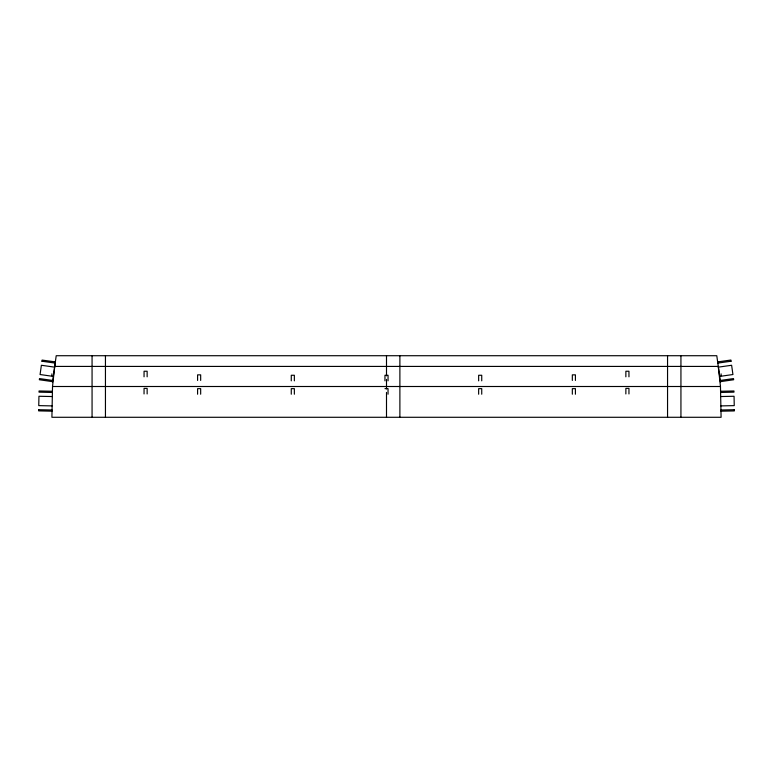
<?xml version="1.0" encoding="UTF-8"?>
<svg xmlns="http://www.w3.org/2000/svg" width="773" height="773" viewBox="0 0 773 773"><rect width="100%" height="100%" fill="white"/><g stroke="black" fill="none" stroke-linecap="round" stroke-linejoin="round"><path stroke-width="1.16" d="M38.669 409.758L38.65 410.878L52.033 411.188M52.525 386.5L51.907 417.285L721.093 417.285L720.475 386.5L718.281 366.421L54.719 366.421L52.525 386.5L720.475 386.5M54.719 366.421L56.216 355.715L716.784 355.715L720.523 382.384M41.945 361.184L42.1 360.083L55.366 361.909M52.477 382.384L55.463 361.175M717.634 361.909L730.891 360.034L731.055 361.184M717.808 363.097L731.055 361.233M718.378 367.136L731.625 365.271L732.93 374.528L719.682 376.412M720.252 380.461L733.509 378.586L733.664 379.746L720.417 381.649M720.571 391.254L733.954 390.983L733.973 392.143L720.591 392.462M720.678 396.539L734.06 396.269L734.244 405.622L720.861 405.902M720.948 409.99L734.331 409.719M720.967 411.188L734.35 410.927L734.331 409.758M384.973 388.645L388.027 388.645L388.046 394.22M52.429 391.254L39.046 390.983L39.027 392.143L52.409 392.462M52.322 396.539L38.94 396.269L38.756 405.622L52.139 405.902M38.669 409.719L52.052 409.99M41.945 361.233L55.192 363.097M54.622 367.136L41.375 365.271L40.07 374.528L53.318 376.412M52.748 380.461L39.491 378.586L39.336 379.746L52.583 381.649M721.093 373.871L721.093 375.784M680.936 355.715L680.936 417.285M667.553 355.715L667.553 417.285M628.951 376.818L628.951 371.243L625.879 371.243L625.859 376.818M628.951 393.95L628.951 388.375L625.879 388.375L625.859 393.95M575.421 380.432L575.421 374.857L572.339 374.857L572.329 380.432M575.421 394.22L575.421 388.645L572.339 388.645L572.329 394.22M481.734 380.838L481.734 375.263L478.651 375.263L478.642 380.838M481.734 394.22L481.734 388.645L478.651 388.645L478.642 394.22M399.883 355.715L399.883 417.285M388.046 380.838L388.046 375.263L384.973 375.263L384.954 380.838M386.5 355.715L386.5 375.871M386.5 379.417L386.5 388.867M386.5 392.423L386.5 417.285M294.358 380.838L294.358 375.263L291.286 375.263L291.266 380.838M294.358 394.22L294.358 388.645L291.286 388.645L291.266 394.22M200.671 380.432L200.671 374.857L197.598 374.857L197.579 380.432M200.671 394.22L200.671 388.645L197.598 388.645L197.579 394.22M147.141 376.818L147.141 371.243L144.068 371.243L144.049 376.818M147.141 393.95L147.141 388.375L144.068 388.375L144.049 393.95M105.447 355.715L105.447 417.285M92.064 355.715L92.064 417.285M51.907 373.871L51.907 375.784"/></g></svg>
